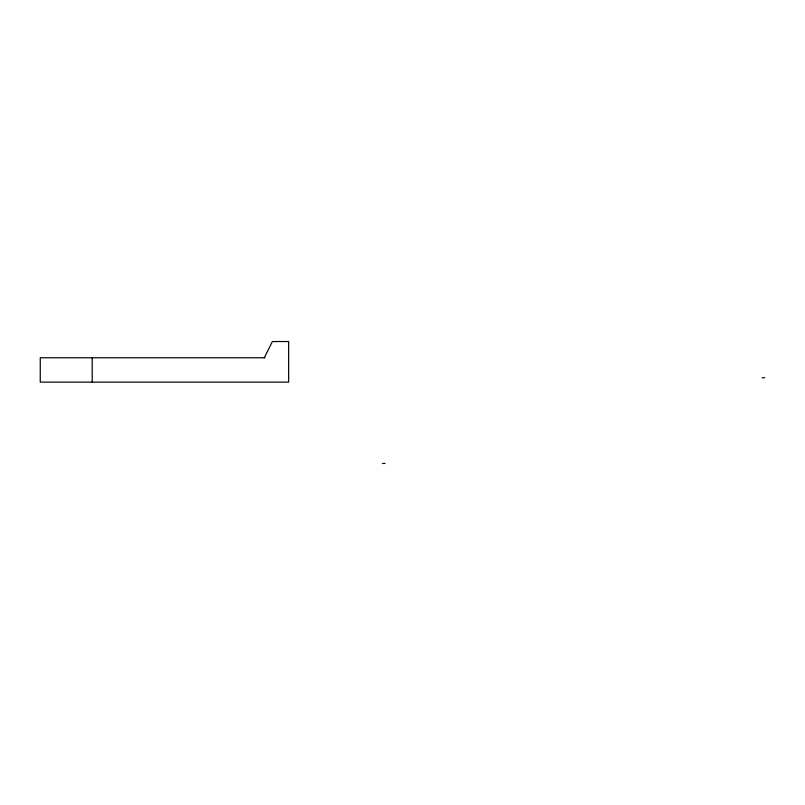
<?xml version="1.0" encoding="UTF-8"?>
<svg xmlns="http://www.w3.org/2000/svg" width="805" height="805" viewBox="0 0 805 805"><rect width="100%" height="100%" fill="white"/><g stroke="black" fill="none" stroke-linecap="round" stroke-linejoin="round"><path stroke-width="1.21" d="M264.292 357.762L272.402 341.531L288.643 341.531L288.643 382.113L40.25 382.113L40.25 357.762L264.976 357.762M762.154 377.756L764.75 377.756M382.466 463.469L385.062 463.469M92.203 357.762L92.203 382.113"/></g></svg>
